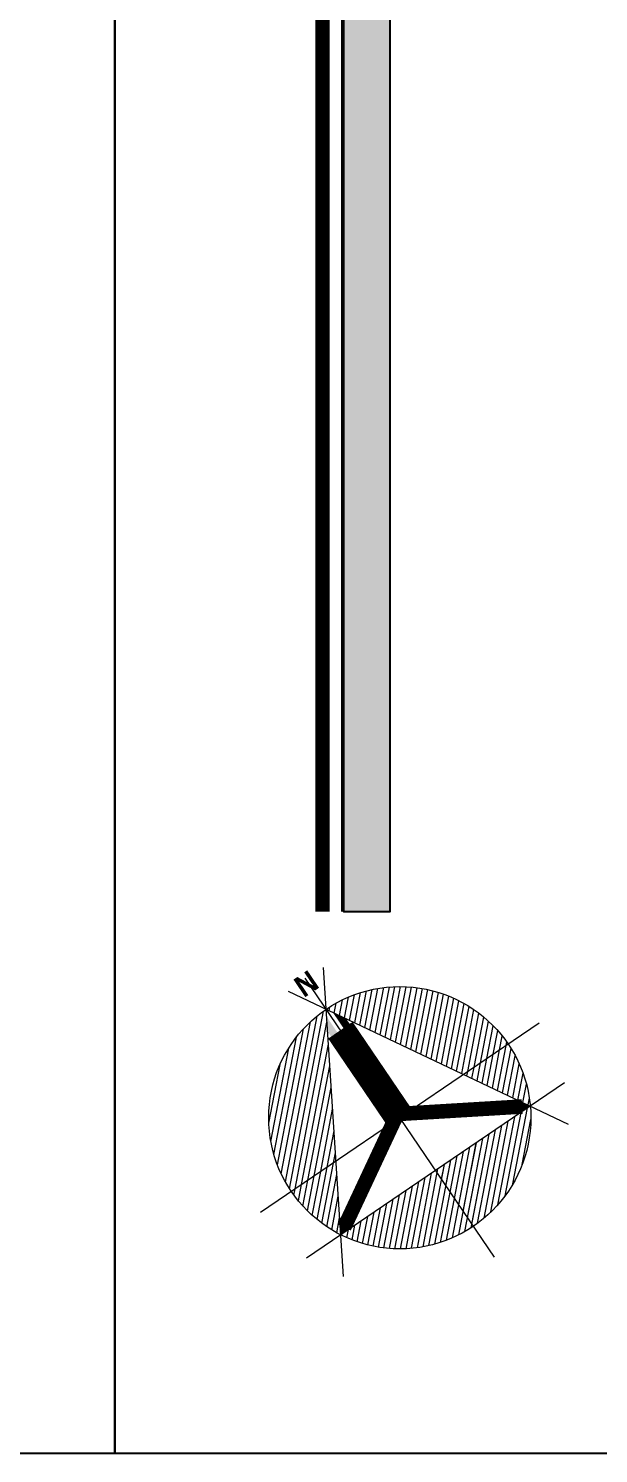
# Model space of a CAD drawing. Header units: inches. Extents: x 70 to 1974, y -315 to 363.
# Drawn here: x 99.05 to 102.96, y -205.33 to -195.55 of the extents above; entities that cross this region are included whole.
import ezdxf

# ---------------------------------------------------------------- set-up
doc = ezdxf.new("R2010")
doc.units = ezdxf.units.IN
doc.header["$MEASUREMENT"] = 0
doc.layers.add('3', color=244, linetype='Continuous', lineweight=20)
doc.layers.add('7', color=7, linetype='Continuous')
doc.styles.add('ROMANTICBOLD', font='romb____.pfb')
pattern_1 = [(79.1706, (-480.110343, -200.36177), (-0.0368391, 0.007047), [])]

# ---------------------------------------------------------------- blocks, each defined once
blk = doc.blocks.new('k1')
at = {"true_color": 0x636466}
h = blk.add_hatch(color=251, dxfattribs=at)
h.dxf.hatch_style = 1
h.paths.add_polyline_path([(-480.4941, -162.334), (-480.4938, -163.0258), (-480.4944, -198.9467), (-480.1797, -198.9467), (-480.18, -162.334)])
at = {"layer": '3'}
h = blk.add_hatch(dxfattribs=at)
h.set_pattern_fill('ANSI31', color=256, scale=0.300057, angle=34.17057)
h.set_pattern_definition(pattern_1)
h.paths.add_polyline_path([(-480.6159, -199.617), (-479.6722, -200.0643), (-479.3656, -199.8562, 0.414214)])
h = blk.add_hatch(dxfattribs=at)
h.set_pattern_fill('ANSI31', color=256, scale=0.300057, angle=34.17057)
h.set_pattern_definition(pattern_1)
h.paths.add_polyline_path([(-480.6159, -199.617), (-480.5485, -200.6592), (-480.8551, -200.8674, -0.414214)])
h = blk.add_hatch(dxfattribs=at)
h.set_pattern_fill('ANSI31', color=256, scale=0.300057, angle=34.17057)
h.set_pattern_definition(pattern_1)
h.paths.add_polyline_path([(-479.6722, -200.0643), (-479.3656, -199.8562, -0.127479), (-479.2138, -200.2816)])
h = blk.add_hatch(dxfattribs=at)
h.set_pattern_fill('ANSI31', color=256, scale=0.300057, angle=34.17057)
h.set_pattern_definition(pattern_1)
h.paths.add_polyline_path([(-479.2102, -200.3618, 0.022306), (-479.2138, -200.2816), (-480.5158, -201.1655, 0.55871)])
h = blk.add_hatch(dxfattribs=at)
h.set_pattern_fill('ANSI31', color=256, scale=0.300057, angle=34.17057)
h.set_pattern_definition(pattern_1)
h.paths.add_polyline_path([(-479.8648, -200.7235), (-479.6048, -201.1065, 0.248537), (-479.2102, -200.3618, 0.022306), (-479.2138, -200.2816)])
h = blk.add_hatch(dxfattribs=at)
h.set_pattern_fill('ANSI31', color=256, scale=0.300057, angle=34.17057)
h.set_pattern_definition(pattern_1)
h.paths.add_polyline_path([(-480.5158, -201.1655), (-480.5485, -200.6592), (-480.8551, -200.8674, 0.127479)])
blk.add_line((-480.1781, -162.6335), (-480.1781, -198.9489))
for points in [[(-452.3663, -202.6667), (-482.0663, -202.6667), (-482.0663, -160.6624), (-452.3663, -160.6624)], [(-482.0663, -160.6624), (-452.3663, -160.6624), (-452.3663, -202.6667), (-482.0663, -202.6667)]]:
    blk.add_lwpolyline(points, close=True)
blk.add_lwpolyline([(-480.1781, -162.6335), (-480.1781, -198.9489), (-480.4946, -198.9489), (-480.4946, -162.3188), (-480.1781, -162.3188)])
for p, q in [((-480.4972, -201.4526), (-480.6345, -199.3299)), ((-479.4603, -201.3193), (-480.7604, -199.4042)), ((-480.8759, -199.4938), (-478.9538, -200.4048)), ((-479.1528, -199.7117), (-481.0679, -201.0118)), ((-480.0211, -200.3558), (-480.4542, -199.7178)), ((-478.9782, -200.1216), (-480.7514, -201.3254)), ((-480.492, -201.1147), (-480.5158, -201.1655))]:
    blk.add_line(p, q, dxfattribs=at)
at = {"layer": '3', "const_width": 0.1}
for points in [[(-480.6413, -198.9461), (-480.6413, -162.3188)], [(-480.492, -201.1147), (-480.1529, -200.3907), (-480.5606, -199.7901)], [(-479.2697, -200.2849), (-480.0678, -200.3329), (-480.4755, -199.7323)]]:
    blk.add_lwpolyline(points, dxfattribs=at)
at = {"layer": '3'}
blk.add_circle((-480.1103, -200.3618), 0.9002, dxfattribs=at)
for points in [[(-480.4784, -199.6822), (-480.4542, -199.7178), (-480.5701, -199.6387), (-480.4968, -199.7467)], [(-480.6061, -199.7688), (-480.5819, -199.8045), (-480.6127, -199.6676), (-480.5393, -199.7756)], [(-479.262, -200.2587), (-479.2713, -200.2593), (-479.2138, -200.2816), (-479.2697, -200.2849)], [(-479.2682, -200.3106), (-479.2554, -200.3098), (-479.2697, -200.2849), (-479.2138, -200.2816)], [(-480.5192, -201.1122), (-480.5153, -201.1038), (-480.5158, -201.1655), (-480.492, -201.1147)], [(-480.4687, -201.1256), (-480.4742, -201.1372), (-480.492, -201.1147), (-480.5158, -201.1655)]]:
    blk.add_solid(points, dxfattribs=at)
at = {"layer": '7', "lineweight": 30}
blk.add_line((-480.5057, -198.9461), (-480.5029, -162.3188), dxfattribs=at)
at = {"layer": '3', "style": 'ROMANTICBOLD'}
blk.add_text(' N ', height=0.14517, rotation=34.19942, dxfattribs=at).set_placement((-480.8142, -199.5713))

msp = doc.modelspace()

# ---------------------------------------------------------------- block references
for p in [(552.00553, -2.66445), (581.70553, -2.66445)]:
    msp.add_blockref('k1', p)

doc.saveas('drawing.dxf')
